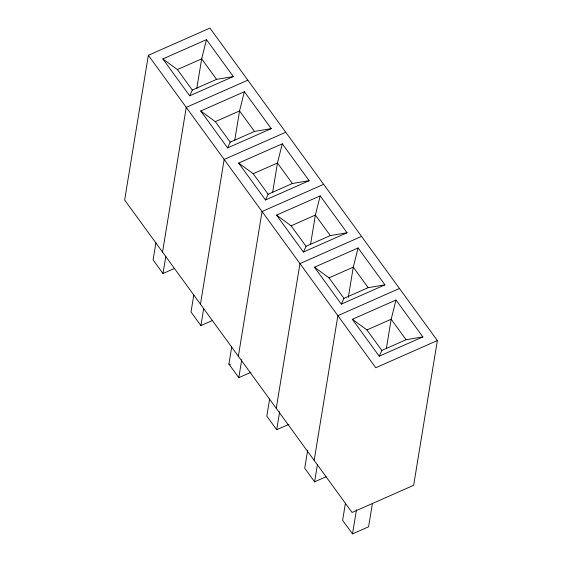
<?xml version="1.0" encoding="UTF-8"?>
<svg xmlns="http://www.w3.org/2000/svg" width="562" height="562" viewBox="0 0 562 562"><rect width="100%" height="100%" fill="white"/><g stroke="black" fill="none" stroke-linecap="round" stroke-linejoin="round"><path stroke-width="0.84" d="M148.347 55.294L124.645 200.03L352.065 512.481L413.653 485.294L437.355 340.551L209.935 28.1L148.347 55.294L375.767 367.745L437.355 340.551M155.92 242.742L153.103 259.932L162.994 273.525L174.473 268.453M162.544 252.106L186.247 107.363L247.835 80.176M162.994 273.525L165.811 256.335M196.84 88.248L201.653 58.862L206.486 39.649L162.84 58.919L189.703 95.821L233.342 76.551L206.486 39.649M193.82 294.818L191.01 312.008L200.901 325.602L212.38 320.53M200.451 304.183L224.154 159.439L285.742 132.253M200.901 325.602L203.711 308.412M234.74 140.324L239.553 110.939L244.386 91.718L200.739 110.988L227.603 147.897L271.249 128.628L244.386 91.718M251.045 372.269L238.801 377.671L228.91 364.085L231.727 346.894M238.358 356.259L262.061 211.516L323.642 184.329M238.801 377.671L241.758 359.624M272.647 192.394L277.459 163.015L282.293 143.795L238.646 163.064L265.51 199.967L309.149 180.704L282.293 143.795M269.634 398.971L266.817 416.161L276.708 429.747L288.952 424.345M276.258 408.335L299.96 263.592L361.549 236.398M276.708 429.747L279.665 411.7M310.547 244.47L315.359 215.084L320.192 195.871L276.553 215.141L303.41 252.043L347.056 232.773L320.192 195.871M307.674 450.19L304.716 468.237L314.608 481.824L326.093 476.759M314.165 460.404L337.867 315.668L399.456 288.475M314.608 481.824L317.425 464.633M348.314 297.41L353.266 267.161L358.099 247.947L314.453 267.217L341.317 304.119L384.963 284.85L358.099 247.947M345.44 503.123L342.623 520.314L352.514 533.9L368.588 526.805L372.388 503.601M352.514 533.9L356.456 509.832M386.361 348.623L391.173 319.237L395.999 300.024L352.36 319.293L379.217 356.196L422.863 336.926L395.999 300.024M189.703 95.821L192.323 90.068L216.574 79.361L233.342 76.551M227.603 147.897L230.23 142.144L254.481 131.438L271.249 128.628M265.51 199.967L268.137 194.22L292.38 183.514L309.149 180.704M303.41 252.043L306.037 246.297L330.287 235.59L347.056 232.773M341.317 304.119L343.944 298.373L368.187 287.667L384.963 284.85M379.217 356.196L381.844 350.442L406.094 339.743L422.863 336.926M162.84 58.919L177.402 69.569L201.653 58.862L216.574 79.361M200.739 110.988L215.309 121.645L239.553 110.939L254.481 131.438M238.646 163.064L253.209 173.714L277.459 163.015L292.38 183.514M276.553 215.141L291.116 225.791L315.359 215.084L330.287 235.59M314.453 267.217L329.023 277.867L353.266 267.161L368.187 287.667M352.36 319.293L366.923 329.943L391.173 319.237L406.094 339.743M228.91 364.085L230.476 364.794M177.402 69.569L192.323 90.068M215.309 121.645L230.23 142.144M253.209 173.714L268.137 194.22M291.116 225.791L306.037 246.297M329.023 277.867L343.944 298.373M366.923 329.943L381.844 350.442"/></g></svg>
